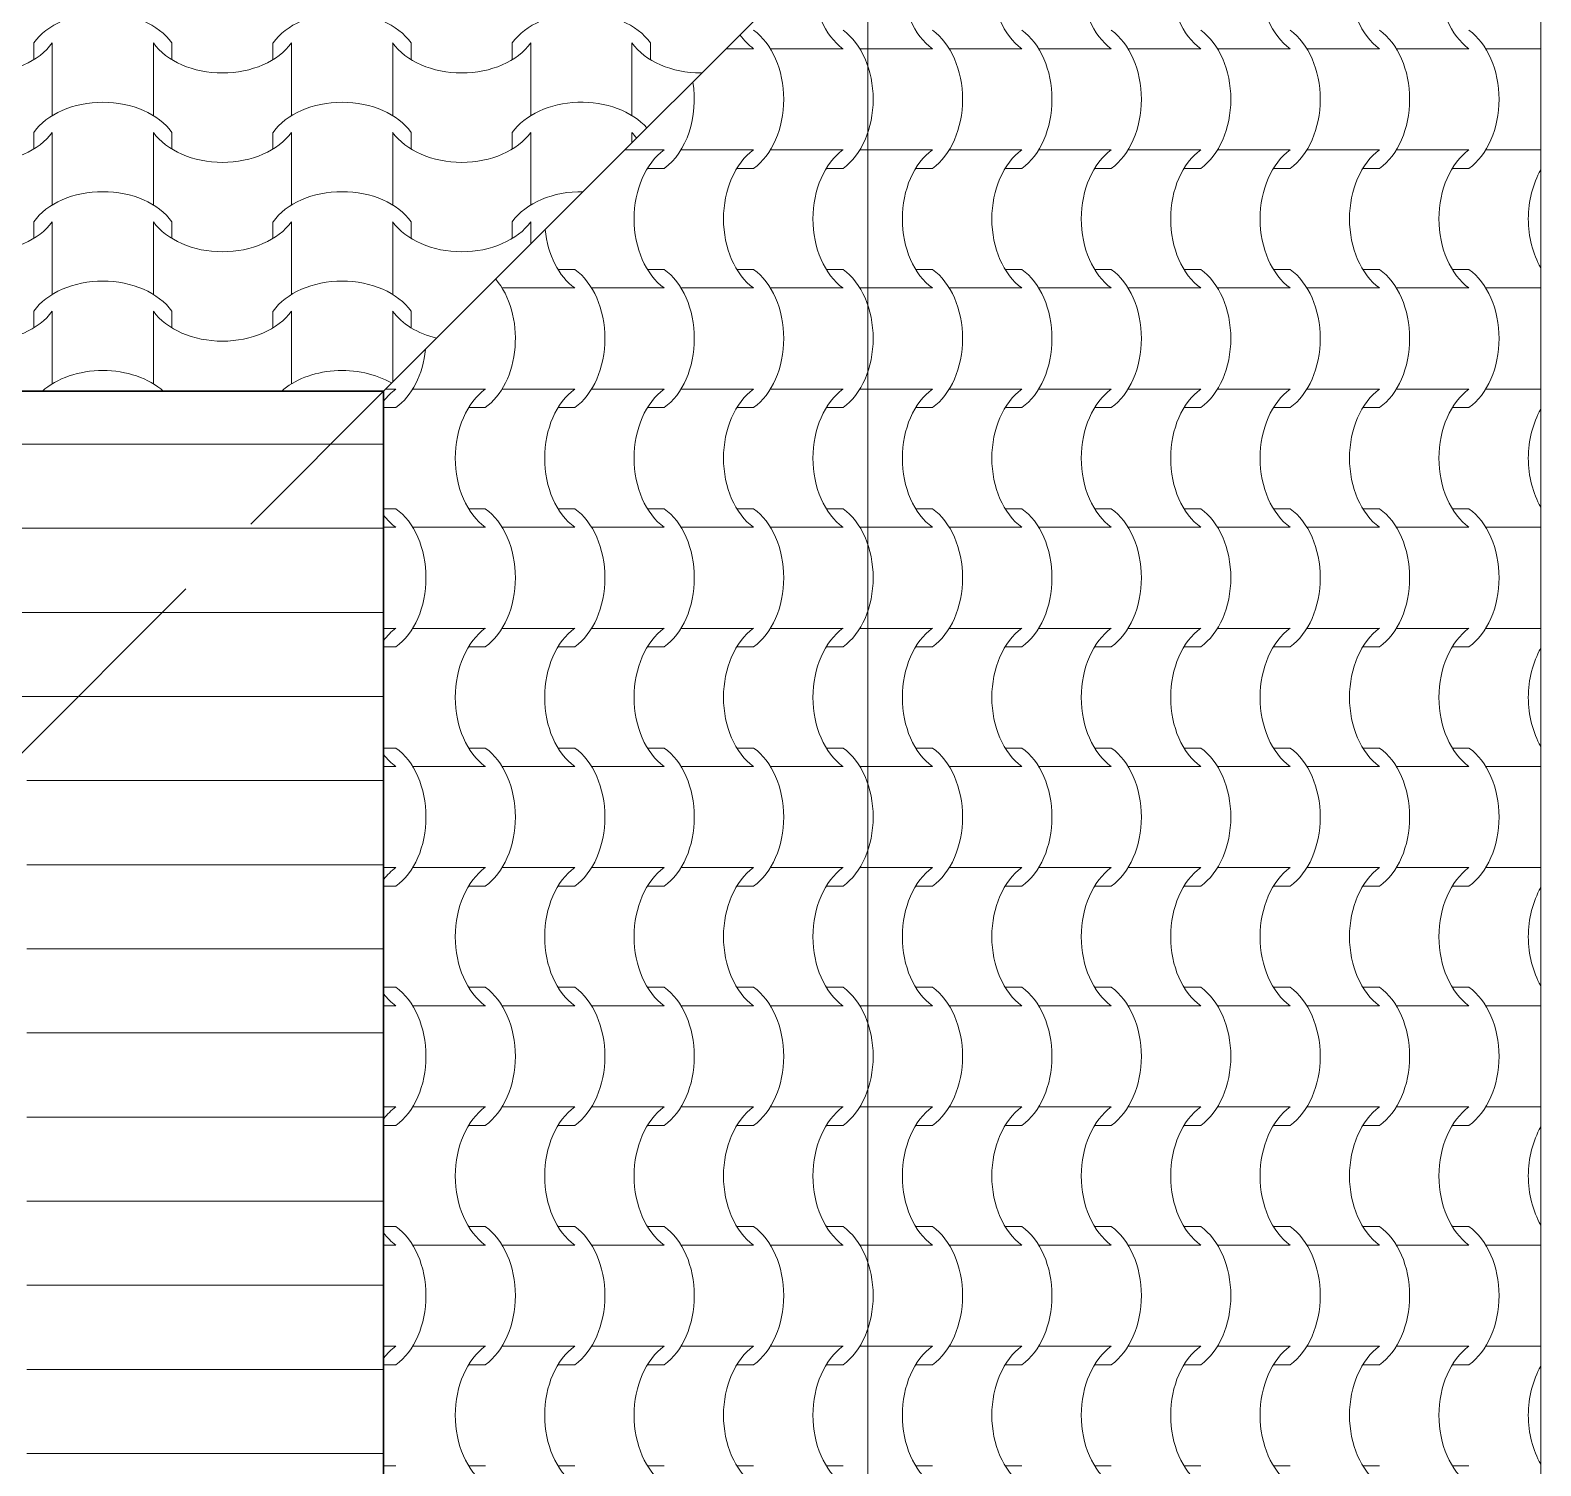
# Model space of a CAD drawing. Header units: millimetres. Extents: x -6000 to 12300, y -11438 to 14364.
# Drawn here: x 10504 to 12300, y 1385 to 3092 of the extents above; entities that cross this region are included whole.
import ezdxf

# ---------------------------------------------------------------- set-up
doc = ezdxf.new("R2010")
doc.units = ezdxf.units.MM
doc.header["$MEASUREMENT"] = 0
doc.linetypes.add('Hidden Line', pattern=[391.222223, 282.222223, -109])
doc.layers.add('Shell - Roof', color=7, linetype='Continuous')
doc.layers.add('Structural - Bearing', color=7, linetype='Continuous')
for name, color, linetype, lineweight, true_color in [('Shell - Roof_Pen_No__172', 7, 'Continuous', 13, 0xbf8080), ('Shell - Roof_Pen_No__92', 7, 'Continuous', 13, 0xbf8080), ('Structural - Bearing_Pen_No__89', 7, 'Continuous', 20, 0x71cebe)]:
    doc.layers.add(name, color=color, linetype=linetype, lineweight=lineweight, true_color=true_color)
doc.layers.add('Shell - Roof_Pen_No__32', color=15, linetype='Continuous', lineweight=35)

# ---------------------------------------------------------------- blocks, each defined once
blk = doc.blocks.new('Slab_1_5', base_point=(5100, -111.4))
at = {"layer": 'Structural - Bearing_Pen_No__89', "linetype": 'Continuous', "flags": 128}
blk.add_lwpolyline([(5100, -111.4), (5100, 3238.6), (11500, 3238.6), (11500, -3761.4), (2000, -3761.4), (2000, -111.4)], close=True, dxfattribs=at)
blk = doc.blocks.new('*X5')
at = {"layer": 'Shell - Roof_Pen_No__92', "linetype": 'Continuous'}
for p, q in [((11331.6, 3070.3), (11364.2, 3070.3)), ((11384.2, 3070.3), (11427.4, 3070.3)), ((11427.4, 3070.3), (11470.5, 3070.3)), ((11490.6, 3070.3), (11533.7, 3070.3)), ((11533.7, 3070.3), (11576.8, 3070.3)), ((11596.9, 3070.3), (11640, 3070.3)), ((11640, 3070.3), (11683.1, 3070.3)), ((11703.2, 3070.3), (11746.3, 3070.3)), ((11746.3, 3070.3), (11789.4, 3070.3)), ((11809.5, 3070.3), (11852.6, 3070.3)), ((11852.6, 3070.3), (11895.7, 3070.3)), ((11915.8, 3070.3), (11958.9, 3070.3)), ((11958.9, 3070.3), (12002, 3070.3)), ((12022.1, 3070.3), (12065.2, 3070.3)), ((12065.2, 3070.3), (12108.3, 3070.3)), ((12128.4, 3070.3), (12171.5, 3070.3)), ((12171.5, 3070.3), (12214.6, 3070.3)), ((12234.7, 3070.3), (12277.8, 3070.3)), ((12277.8, 3070.3), (12300, 3070.3)), ((11211.4, 2950), (11214.8, 2950)), ((11214.8, 2950), (11257.9, 2950)), ((11277.9, 2950), (11321.1, 2950)), ((11321.1, 2950), (11364.2, 2950)), ((11384.2, 2950), (11427.4, 2950)), ((11427.4, 2950), (11470.5, 2950)), ((11490.6, 2950), (11533.7, 2950)), ((11533.7, 2950), (11576.8, 2950)), ((11596.9, 2950), (11640, 2950)), ((11640, 2950), (11683.1, 2950)), ((11703.2, 2950), (11746.3, 2950)), ((11746.3, 2950), (11789.4, 2950)), ((11809.5, 2950), (11852.6, 2950)), ((11852.6, 2950), (11895.7, 2950)), ((11915.8, 2950), (11958.9, 2950)), ((11958.9, 2950), (12002, 2950)), ((12022.1, 2950), (12065.2, 2950)), ((12065.2, 2950), (12108.3, 2950)), ((12128.4, 2950), (12171.5, 2950)), ((12171.5, 2950), (12214.6, 2950)), ((12234.7, 2950), (12277.8, 2950)), ((12277.8, 2950), (12300, 2950)), ((11238, 2928), (11257.9, 2928)), ((11344.3, 2928), (11364.2, 2928)), ((11450.7, 2928), (11470.5, 2928)), ((11557, 2928), (11576.8, 2928)), ((11663.3, 2928), (11683.1, 2928)), ((11769.6, 2928), (11789.4, 2928)), ((11875.9, 2928), (11895.7, 2928)), ((11982.2, 2928), (12002, 2928)), ((12088.5, 2928), (12108.3, 2928)), ((12194.8, 2928), (12214.6, 2928)), ((11131.7, 2807.8), (11151.6, 2807.8)), ((11238, 2807.8), (11257.9, 2807.8)), ((11344.3, 2807.8), (11364.2, 2807.8)), ((11450.7, 2807.8), (11470.5, 2807.8)), ((11557, 2807.8), (11576.8, 2807.8)), ((11663.3, 2807.8), (11683.1, 2807.8)), ((11769.6, 2807.8), (11789.4, 2807.8)), ((11875.9, 2807.8), (11895.7, 2807.8)), ((11982.2, 2807.8), (12002, 2807.8)), ((12088.5, 2807.8), (12108.3, 2807.8)), ((12194.8, 2807.8), (12214.6, 2807.8)), ((11065.3, 2785.8), (11108.5, 2785.8)), ((11108.5, 2785.8), (11151.6, 2785.8)), ((11171.6, 2785.8), (11214.8, 2785.8)), ((11214.8, 2785.8), (11257.9, 2785.8)), ((11277.9, 2785.8), (11321.1, 2785.8)), ((11321.1, 2785.8), (11364.2, 2785.8)), ((11384.2, 2785.8), (11427.4, 2785.8)), ((11427.4, 2785.8), (11470.5, 2785.8)), ((11490.6, 2785.8), (11533.7, 2785.8)), ((11533.7, 2785.8), (11576.8, 2785.8)), ((11596.9, 2785.8), (11640, 2785.8)), ((11640, 2785.8), (11683.1, 2785.8)), ((11703.2, 2785.8), (11746.3, 2785.8)), ((11746.3, 2785.8), (11789.4, 2785.8)), ((11809.5, 2785.8), (11852.6, 2785.8)), ((11852.6, 2785.8), (11895.7, 2785.8)), ((11915.8, 2785.8), (11958.9, 2785.8)), ((11958.9, 2785.8), (12002, 2785.8)), ((12022.1, 2785.8), (12065.2, 2785.8)), ((12065.2, 2785.8), (12108.3, 2785.8)), ((12128.4, 2785.8), (12171.5, 2785.8)), ((12171.5, 2785.8), (12214.6, 2785.8)), ((12234.7, 2785.8), (12277.8, 2785.8)), ((12277.8, 2785.8), (12300, 2785.8)), ((10926.9, 2665.5), (10939, 2665.5)), ((10959, 2665.5), (11002.1, 2665.5)), ((11002.1, 2665.5), (11045.3, 2665.5)), ((11065.3, 2665.5), (11108.5, 2665.5)), ((11108.5, 2665.5), (11151.6, 2665.5)), ((11171.6, 2665.5), (11214.8, 2665.5)), ((11214.8, 2665.5), (11257.9, 2665.5)), ((11277.9, 2665.5), (11321.1, 2665.5)), ((11321.1, 2665.5), (11364.2, 2665.5)), ((11384.2, 2665.5), (11427.4, 2665.5)), ((11427.4, 2665.5), (11470.5, 2665.5)), ((11490.6, 2665.5), (11533.7, 2665.5)), ((11533.7, 2665.5), (11576.8, 2665.5)), ((11596.9, 2665.5), (11640, 2665.5)), ((11640, 2665.5), (11683.1, 2665.5)), ((11703.2, 2665.5), (11746.3, 2665.5)), ((11746.3, 2665.5), (11789.4, 2665.5)), ((11809.5, 2665.5), (11852.6, 2665.5)), ((11852.6, 2665.5), (11895.7, 2665.5)), ((11915.8, 2665.5), (11958.9, 2665.5)), ((11958.9, 2665.5), (12002, 2665.5)), ((12022.1, 2665.5), (12065.2, 2665.5)), ((12065.2, 2665.5), (12108.3, 2665.5)), ((12128.4, 2665.5), (12171.5, 2665.5)), ((12171.5, 2665.5), (12214.6, 2665.5)), ((12234.7, 2665.5), (12277.8, 2665.5)), ((12277.8, 2665.5), (12300, 2665.5)), ((10924.3, 2643.5), (10939, 2643.5)), ((11025.4, 2643.5), (11045.3, 2643.5)), ((11131.7, 2643.5), (11151.6, 2643.5)), ((11238, 2643.5), (11257.9, 2643.5)), ((11344.3, 2643.5), (11364.2, 2643.5)), ((11450.7, 2643.5), (11470.5, 2643.5)), ((11557, 2643.5), (11576.8, 2643.5)), ((11663.3, 2643.5), (11683.1, 2643.5)), ((11769.6, 2643.5), (11789.4, 2643.5)), ((11875.9, 2643.5), (11895.7, 2643.5)), ((11982.2, 2643.5), (12002, 2643.5)), ((12088.5, 2643.5), (12108.3, 2643.5)), ((12194.8, 2643.5), (12214.6, 2643.5)), ((10924.3, 2523.3), (10939, 2523.3)), ((11025.4, 2523.3), (11045.3, 2523.3)), ((11131.7, 2523.3), (11151.6, 2523.3)), ((11238, 2523.3), (11257.9, 2523.3)), ((11344.3, 2523.3), (11364.2, 2523.3)), ((11450.7, 2523.3), (11470.5, 2523.3)), ((11557, 2523.3), (11576.8, 2523.3)), ((11663.3, 2523.3), (11683.1, 2523.3)), ((11769.6, 2523.3), (11789.4, 2523.3)), ((11875.9, 2523.3), (11895.7, 2523.3)), ((11982.2, 2523.3), (12002, 2523.3)), ((12088.5, 2523.3), (12108.3, 2523.3)), ((12194.8, 2523.3), (12214.6, 2523.3)), ((10924.3, 2501.3), (10939, 2501.3)), ((10959, 2501.3), (11002.1, 2501.3)), ((11002.1, 2501.3), (11045.3, 2501.3)), ((11065.3, 2501.3), (11108.5, 2501.3)), ((11108.5, 2501.3), (11151.6, 2501.3)), ((11171.6, 2501.3), (11214.8, 2501.3)), ((11214.8, 2501.3), (11257.9, 2501.3)), ((11277.9, 2501.3), (11321.1, 2501.3)), ((11321.1, 2501.3), (11364.2, 2501.3)), ((11384.2, 2501.3), (11427.4, 2501.3)), ((11427.4, 2501.3), (11470.5, 2501.3)), ((11490.6, 2501.3), (11533.7, 2501.3)), ((11533.7, 2501.3), (11576.8, 2501.3)), ((11596.9, 2501.3), (11640, 2501.3)), ((11640, 2501.3), (11683.1, 2501.3)), ((11703.2, 2501.3), (11746.3, 2501.3)), ((11746.3, 2501.3), (11789.4, 2501.3)), ((11809.5, 2501.3), (11852.6, 2501.3)), ((11852.6, 2501.3), (11895.7, 2501.3)), ((11915.8, 2501.3), (11958.9, 2501.3)), ((11958.9, 2501.3), (12002, 2501.3)), ((12022.1, 2501.3), (12065.2, 2501.3)), ((12065.2, 2501.3), (12108.3, 2501.3)), ((12128.4, 2501.3), (12171.5, 2501.3)), ((12171.5, 2501.3), (12214.6, 2501.3)), ((12234.7, 2501.3), (12277.8, 2501.3)), ((12277.8, 2501.3), (12300, 2501.3)), ((10924.3, 2381.1), (10939, 2381.1)), ((10959, 2381.1), (11002.1, 2381.1)), ((11002.1, 2381.1), (11045.3, 2381.1)), ((11065.3, 2381.1), (11108.5, 2381.1)), ((11108.5, 2381.1), (11151.6, 2381.1)), ((11171.6, 2381.1), (11214.8, 2381.1)), ((11214.8, 2381.1), (11257.9, 2381.1)), ((11277.9, 2381.1), (11321.1, 2381.1)), ((11321.1, 2381.1), (11364.2, 2381.1)), ((11384.2, 2381.1), (11427.4, 2381.1)), ((11427.4, 2381.1), (11470.5, 2381.1)), ((11490.6, 2381.1), (11533.7, 2381.1)), ((11533.7, 2381.1), (11576.8, 2381.1)), ((11596.9, 2381.1), (11640, 2381.1)), ((11640, 2381.1), (11683.1, 2381.1)), ((11703.2, 2381.1), (11746.3, 2381.1)), ((11746.3, 2381.1), (11789.4, 2381.1)), ((11809.5, 2381.1), (11852.6, 2381.1)), ((11852.6, 2381.1), (11895.7, 2381.1)), ((11915.8, 2381.1), (11958.9, 2381.1)), ((11958.9, 2381.1), (12002, 2381.1)), ((12022.1, 2381.1), (12065.2, 2381.1)), ((12065.2, 2381.1), (12108.3, 2381.1)), ((12128.4, 2381.1), (12171.5, 2381.1)), ((12171.5, 2381.1), (12214.6, 2381.1)), ((12234.7, 2381.1), (12277.8, 2381.1)), ((12277.8, 2381.1), (12300, 2381.1)), ((10924.3, 2359.1), (10939, 2359.1)), ((11025.4, 2359.1), (11045.3, 2359.1)), ((11131.7, 2359.1), (11151.6, 2359.1)), ((11238, 2359.1), (11257.9, 2359.1)), ((11344.3, 2359.1), (11364.2, 2359.1)), ((11450.7, 2359.1), (11470.5, 2359.1)), ((11557, 2359.1), (11576.8, 2359.1)), ((11663.3, 2359.1), (11683.1, 2359.1)), ((11769.6, 2359.1), (11789.4, 2359.1)), ((11875.9, 2359.1), (11895.7, 2359.1)), ((11982.2, 2359.1), (12002, 2359.1)), ((12088.5, 2359.1), (12108.3, 2359.1)), ((12194.8, 2359.1), (12214.6, 2359.1)), ((10924.3, 2238.8), (10939, 2238.8)), ((11025.4, 2238.8), (11045.3, 2238.8)), ((11131.7, 2238.8), (11151.6, 2238.8)), ((11238, 2238.8), (11257.9, 2238.8)), ((11344.3, 2238.8), (11364.2, 2238.8)), ((11450.7, 2238.8), (11470.5, 2238.8)), ((11557, 2238.8), (11576.8, 2238.8)), ((11663.3, 2238.8), (11683.1, 2238.8)), ((11769.6, 2238.8), (11789.4, 2238.8)), ((11875.9, 2238.8), (11895.7, 2238.8)), ((11982.2, 2238.8), (12002, 2238.8)), ((12088.5, 2238.8), (12108.3, 2238.8)), ((12194.8, 2238.8), (12214.6, 2238.8)), ((10924.3, 2216.8), (10939, 2216.8)), ((10959, 2216.8), (11002.1, 2216.8)), ((11002.1, 2216.8), (11045.3, 2216.8)), ((11065.3, 2216.8), (11108.5, 2216.8)), ((11108.5, 2216.8), (11151.6, 2216.8)), ((11171.6, 2216.8), (11214.8, 2216.8)), ((11214.8, 2216.8), (11257.9, 2216.8)), ((11277.9, 2216.8), (11321.1, 2216.8)), ((11321.1, 2216.8), (11364.2, 2216.8)), ((11384.2, 2216.8), (11427.4, 2216.8)), ((11427.4, 2216.8), (11470.5, 2216.8)), ((11490.6, 2216.8), (11533.7, 2216.8)), ((11533.7, 2216.8), (11576.8, 2216.8)), ((11596.9, 2216.8), (11640, 2216.8)), ((11640, 2216.8), (11683.1, 2216.8)), ((11703.2, 2216.8), (11746.3, 2216.8)), ((11746.3, 2216.8), (11789.4, 2216.8)), ((11809.5, 2216.8), (11852.6, 2216.8)), ((11852.6, 2216.8), (11895.7, 2216.8)), ((11915.8, 2216.8), (11958.9, 2216.8)), ((11958.9, 2216.8), (12002, 2216.8)), ((12022.1, 2216.8), (12065.2, 2216.8)), ((12065.2, 2216.8), (12108.3, 2216.8)), ((12128.4, 2216.8), (12171.5, 2216.8)), ((12171.5, 2216.8), (12214.6, 2216.8)), ((12234.7, 2216.8), (12277.8, 2216.8)), ((12277.8, 2216.8), (12300, 2216.8)), ((10924.3, 2096.6), (10939, 2096.6)), ((10959, 2096.6), (11002.1, 2096.6)), ((11002.1, 2096.6), (11045.3, 2096.6)), ((11065.3, 2096.6), (11108.5, 2096.6)), ((11108.5, 2096.6), (11151.6, 2096.6)), ((11171.6, 2096.6), (11214.8, 2096.6)), ((11214.8, 2096.6), (11257.9, 2096.6)), ((11277.9, 2096.6), (11321.1, 2096.6)), ((11321.1, 2096.6), (11364.2, 2096.6)), ((11384.2, 2096.6), (11427.4, 2096.6)), ((11427.4, 2096.6), (11470.5, 2096.6)), ((11490.6, 2096.6), (11533.7, 2096.6)), ((11533.7, 2096.6), (11576.8, 2096.6)), ((11596.9, 2096.6), (11640, 2096.6)), ((11640, 2096.6), (11683.1, 2096.6)), ((11703.2, 2096.6), (11746.3, 2096.6)), ((11746.3, 2096.6), (11789.4, 2096.6)), ((11809.5, 2096.6), (11852.6, 2096.6)), ((11852.6, 2096.6), (11895.7, 2096.6)), ((11915.8, 2096.6), (11958.9, 2096.6)), ((11958.9, 2096.6), (12002, 2096.6)), ((12022.1, 2096.6), (12065.2, 2096.6)), ((12065.2, 2096.6), (12108.3, 2096.6)), ((12128.4, 2096.6), (12171.5, 2096.6)), ((12171.5, 2096.6), (12214.6, 2096.6)), ((12234.7, 2096.6), (12277.8, 2096.6)), ((12277.8, 2096.6), (12300, 2096.6)), ((10924.3, 2074.6), (10939, 2074.6)), ((11025.4, 2074.6), (11045.3, 2074.6)), ((11131.7, 2074.6), (11151.6, 2074.6)), ((11238, 2074.6), (11257.9, 2074.6)), ((11344.3, 2074.6), (11364.2, 2074.6)), ((11450.7, 2074.6), (11470.5, 2074.6)), ((11557, 2074.6), (11576.8, 2074.6)), ((11663.3, 2074.6), (11683.1, 2074.6)), ((11769.6, 2074.6), (11789.4, 2074.6)), ((11875.9, 2074.6), (11895.7, 2074.6)), ((11982.2, 2074.6), (12002, 2074.6)), ((12088.5, 2074.6), (12108.3, 2074.6)), ((12194.8, 2074.6), (12214.6, 2074.6)), ((10924.3, 1954.3), (10939, 1954.3)), ((11025.4, 1954.3), (11045.3, 1954.3)), ((11131.7, 1954.3), (11151.6, 1954.3)), ((11238, 1954.3), (11257.9, 1954.3)), ((11344.3, 1954.3), (11364.2, 1954.3)), ((11450.7, 1954.3), (11470.5, 1954.3)), ((11557, 1954.3), (11576.8, 1954.3)), ((11663.3, 1954.3), (11683.1, 1954.3)), ((11769.6, 1954.3), (11789.4, 1954.3)), ((11875.9, 1954.3), (11895.7, 1954.3)), ((11982.2, 1954.3), (12002, 1954.3)), ((12088.5, 1954.3), (12108.3, 1954.3)), ((12194.8, 1954.3), (12214.6, 1954.3)), ((10924.3, 1932.3), (10939, 1932.3)), ((10959, 1932.3), (11002.1, 1932.3)), ((11002.1, 1932.3), (11045.3, 1932.3)), ((11065.3, 1932.3), (11108.5, 1932.3)), ((11108.5, 1932.3), (11151.6, 1932.3)), ((11171.6, 1932.3), (11214.8, 1932.3)), ((11214.8, 1932.3), (11257.9, 1932.3)), ((11277.9, 1932.3), (11321.1, 1932.3)), ((11321.1, 1932.3), (11364.2, 1932.3)), ((11384.2, 1932.3), (11427.4, 1932.3)), ((11427.4, 1932.3), (11470.5, 1932.3)), ((11490.6, 1932.3), (11533.7, 1932.3)), ((11533.7, 1932.3), (11576.8, 1932.3)), ((11596.9, 1932.3), (11640, 1932.3)), ((11640, 1932.3), (11683.1, 1932.3)), ((11703.2, 1932.3), (11746.3, 1932.3)), ((11746.3, 1932.3), (11789.4, 1932.3)), ((11809.5, 1932.3), (11852.6, 1932.3)), ((11852.6, 1932.3), (11895.7, 1932.3)), ((11915.8, 1932.3), (11958.9, 1932.3)), ((11958.9, 1932.3), (12002, 1932.3)), ((12022.1, 1932.3), (12065.2, 1932.3)), ((12065.2, 1932.3), (12108.3, 1932.3)), ((12128.4, 1932.3), (12171.5, 1932.3)), ((12171.5, 1932.3), (12214.6, 1932.3)), ((12234.7, 1932.3), (12277.8, 1932.3)), ((12277.8, 1932.3), (12300, 1932.3)), ((10924.3, 1812.1), (10939, 1812.1)), ((10959, 1812.1), (11002.1, 1812.1)), ((11002.1, 1812.1), (11045.3, 1812.1)), ((11065.3, 1812.1), (11108.5, 1812.1)), ((11108.5, 1812.1), (11151.6, 1812.1)), ((11171.6, 1812.1), (11214.8, 1812.1)), ((11214.8, 1812.1), (11257.9, 1812.1)), ((11277.9, 1812.1), (11321.1, 1812.1)), ((11321.1, 1812.1), (11364.2, 1812.1)), ((11384.2, 1812.1), (11427.4, 1812.1)), ((11427.4, 1812.1), (11470.5, 1812.1)), ((11490.6, 1812.1), (11533.7, 1812.1)), ((11533.7, 1812.1), (11576.8, 1812.1)), ((11596.9, 1812.1), (11640, 1812.1)), ((11640, 1812.1), (11683.1, 1812.1)), ((11703.2, 1812.1), (11746.3, 1812.1)), ((11746.3, 1812.1), (11789.4, 1812.1)), ((11809.5, 1812.1), (11852.6, 1812.1)), ((11852.6, 1812.1), (11895.7, 1812.1)), ((11915.8, 1812.1), (11958.9, 1812.1)), ((11958.9, 1812.1), (12002, 1812.1)), ((12022.1, 1812.1), (12065.2, 1812.1)), ((12065.2, 1812.1), (12108.3, 1812.1)), ((12128.4, 1812.1), (12171.5, 1812.1)), ((12171.5, 1812.1), (12214.6, 1812.1)), ((12234.7, 1812.1), (12277.8, 1812.1)), ((12277.8, 1812.1), (12300, 1812.1)), ((10924.3, 1790.1), (10939, 1790.1)), ((11025.4, 1790.1), (11045.3, 1790.1)), ((11131.7, 1790.1), (11151.6, 1790.1)), ((11238, 1790.1), (11257.9, 1790.1)), ((11344.3, 1790.1), (11364.2, 1790.1)), ((11450.7, 1790.1), (11470.5, 1790.1)), ((11557, 1790.1), (11576.8, 1790.1)), ((11663.3, 1790.1), (11683.1, 1790.1)), ((11769.6, 1790.1), (11789.4, 1790.1)), ((11875.9, 1790.1), (11895.7, 1790.1)), ((11982.2, 1790.1), (12002, 1790.1)), ((12088.5, 1790.1), (12108.3, 1790.1)), ((12194.8, 1790.1), (12214.6, 1790.1)), ((10924.3, 1669.9), (10939, 1669.9)), ((11025.4, 1669.9), (11045.3, 1669.9)), ((11131.7, 1669.9), (11151.6, 1669.9)), ((11238, 1669.9), (11257.9, 1669.9)), ((11344.3, 1669.9), (11364.2, 1669.9)), ((11450.7, 1669.9), (11470.5, 1669.9)), ((11557, 1669.9), (11576.8, 1669.9)), ((11663.3, 1669.9), (11683.1, 1669.9)), ((11769.6, 1669.9), (11789.4, 1669.9)), ((11875.9, 1669.9), (11895.7, 1669.9)), ((11982.2, 1669.9), (12002, 1669.9)), ((12088.5, 1669.9), (12108.3, 1669.9)), ((12194.8, 1669.9), (12214.6, 1669.9)), ((10924.3, 1647.9), (10939, 1647.9)), ((10959, 1647.9), (11002.1, 1647.9)), ((11002.1, 1647.9), (11045.3, 1647.9)), ((11065.3, 1647.9), (11108.5, 1647.9)), ((11108.5, 1647.9), (11151.6, 1647.9)), ((11171.6, 1647.9), (11214.8, 1647.9)), ((11214.8, 1647.9), (11257.9, 1647.9)), ((11277.9, 1647.9), (11321.1, 1647.9)), ((11321.1, 1647.9), (11364.2, 1647.9)), ((11384.2, 1647.9), (11427.4, 1647.9)), ((11427.4, 1647.9), (11470.5, 1647.9)), ((11490.6, 1647.9), (11533.7, 1647.9)), ((11533.7, 1647.9), (11576.8, 1647.9)), ((11596.9, 1647.9), (11640, 1647.9)), ((11640, 1647.9), (11683.1, 1647.9)), ((11703.2, 1647.9), (11746.3, 1647.9)), ((11746.3, 1647.9), (11789.4, 1647.9)), ((11809.5, 1647.9), (11852.6, 1647.9)), ((11852.6, 1647.9), (11895.7, 1647.9)), ((11915.8, 1647.9), (11958.9, 1647.9)), ((11958.9, 1647.9), (12002, 1647.9)), ((12022.1, 1647.9), (12065.2, 1647.9)), ((12065.2, 1647.9), (12108.3, 1647.9)), ((12128.4, 1647.9), (12171.5, 1647.9)), ((12171.5, 1647.9), (12214.6, 1647.9)), ((12234.7, 1647.9), (12277.8, 1647.9)), ((12277.8, 1647.9), (12300, 1647.9)), ((10924.3, 1527.6), (10939, 1527.6)), ((10959, 1527.6), (11002.1, 1527.6)), ((11002.1, 1527.6), (11045.3, 1527.6)), ((11065.3, 1527.6), (11108.5, 1527.6)), ((11108.5, 1527.6), (11151.6, 1527.6)), ((11171.6, 1527.6), (11214.8, 1527.6)), ((11214.8, 1527.6), (11257.9, 1527.6)), ((11277.9, 1527.6), (11321.1, 1527.6)), ((11321.1, 1527.6), (11364.2, 1527.6)), ((11384.2, 1527.6), (11427.4, 1527.6)), ((11427.4, 1527.6), (11470.5, 1527.6)), ((11490.6, 1527.6), (11533.7, 1527.6)), ((11533.7, 1527.6), (11576.8, 1527.6)), ((11596.9, 1527.6), (11640, 1527.6)), ((11640, 1527.6), (11683.1, 1527.6)), ((11703.2, 1527.6), (11746.3, 1527.6)), ((11746.3, 1527.6), (11789.4, 1527.6)), ((11809.5, 1527.6), (11852.6, 1527.6)), ((11852.6, 1527.6), (11895.7, 1527.6)), ((11915.8, 1527.6), (11958.9, 1527.6)), ((11958.9, 1527.6), (12002, 1527.6)), ((12022.1, 1527.6), (12065.2, 1527.6)), ((12065.2, 1527.6), (12108.3, 1527.6)), ((12128.4, 1527.6), (12171.5, 1527.6)), ((12171.5, 1527.6), (12214.6, 1527.6)), ((12234.7, 1527.6), (12277.8, 1527.6)), ((12277.8, 1527.6), (12300, 1527.6)), ((10924.3, 1505.6), (10939, 1505.6)), ((11025.4, 1505.6), (11045.3, 1505.6)), ((11131.7, 1505.6), (11151.6, 1505.6)), ((11238, 1505.6), (11257.9, 1505.6)), ((11344.3, 1505.6), (11364.2, 1505.6)), ((11450.7, 1505.6), (11470.5, 1505.6)), ((11557, 1505.6), (11576.8, 1505.6)), ((11663.3, 1505.6), (11683.1, 1505.6)), ((11769.6, 1505.6), (11789.4, 1505.6)), ((11875.9, 1505.6), (11895.7, 1505.6)), ((11982.2, 1505.6), (12002, 1505.6)), ((12088.5, 1505.6), (12108.3, 1505.6)), ((12194.8, 1505.6), (12214.6, 1505.6)), ((10924.3, 1385.4), (10939, 1385.4)), ((11025.4, 1385.4), (11045.3, 1385.4)), ((11131.7, 1385.4), (11151.6, 1385.4)), ((11238, 1385.4), (11257.9, 1385.4)), ((11344.3, 1385.4), (11364.2, 1385.4)), ((11450.7, 1385.4), (11470.5, 1385.4)), ((11557, 1385.4), (11576.8, 1385.4)), ((11663.3, 1385.4), (11683.1, 1385.4)), ((11769.6, 1385.4), (11789.4, 1385.4)), ((11875.9, 1385.4), (11895.7, 1385.4)), ((11982.2, 1385.4), (12002, 1385.4)), ((12088.5, 1385.4), (12108.3, 1385.4)), ((12194.8, 1385.4), (12214.6, 1385.4))]:
    blk.add_line(p, q, dxfattribs=at)
for centre, major_axis, start_param, end_param in [((11500.1, 3152.7), (0, 92.5), 1.573772, 2.670554), ((11606.4, 3152.7), (0, 92.5), 1.573772, 2.670554), ((11712.8, 3152.7), (0, 92.5), 1.573772, 2.670554), ((11819.1, 3152.7), (0, 92.5), 1.573772, 2.670554), ((11925.4, 3152.7), (0, 92.5), 1.573772, 2.670554), ((12031.7, 3152.7), (0, 92.5), 1.573772, 2.670554), ((12138, 3152.7), (0, 92.5), 1.573772, 2.670554), ((12244.3, 3152.7), (0, 92.5), 1.573772, 2.670554), ((11335, 3010.1), (0, 91.9), 3.607672, 5.817106), ((11441.3, 3010.1), (0, 91.9), 3.607672, 5.817106), ((11547.6, 3010.1), (0, 91.9), 3.607672, 5.817106), ((11653.9, 3010.1), (0, 91.9), 3.607672, 5.817106), ((11760.2, 3010.1), (0, 91.9), 3.607672, 5.817106), ((11866.5, 3010.1), (0, 91.9), 3.607672, 5.817106), ((11972.8, 3010.1), (0, 91.9), 3.607672, 5.817106), ((12079.1, 3010.1), (0, 91.9), 3.607672, 5.817106), ((12185.4, 3010.1), (0, 91.9), 3.607672, 5.817106), ((11393.8, 3152.7), (0, 92.5), 2.365544, 2.670554), ((11228.7, 3010.1), (0, 91.9), 3.607672, 4.937285), ((11287.5, 2867.6), (0, 92.5), 0.471039, 1.56782), ((11393.8, 2867.6), (0, 92.5), 0.471039, 1.56782), ((11500.1, 2867.6), (0, 92.5), 0.471039, 1.56782), ((11606.4, 2867.6), (0, 92.5), 0.471039, 1.56782), ((11712.8, 2867.6), (0, 92.5), 0.471039, 1.56782), ((11819.1, 2867.6), (0, 92.5), 0.471039, 1.56782), ((11925.4, 2867.6), (0, 92.5), 0.471039, 1.56782), ((12031.7, 2867.6), (0, 92.5), 0.471039, 1.56782), ((12138, 2867.6), (0, 92.5), 0.471039, 1.56782), ((12244.3, 2867.6), (0, 92.5), 0.471039, 1.56782), ((12350.6, 2867.6), (0, 92.5), 0.884348, 1.56782), ((11287.5, 2868.2), (0, 92.5), 1.573772, 2.670554), ((11393.8, 2868.2), (0, 92.5), 1.573772, 2.670554), ((11500.1, 2868.2), (0, 92.5), 1.573772, 2.670554), ((11606.4, 2868.2), (0, 92.5), 1.573772, 2.670554), ((11712.8, 2868.2), (0, 92.5), 1.573772, 2.670554), ((11819.1, 2868.2), (0, 92.5), 1.573772, 2.670554), ((11925.4, 2868.2), (0, 92.5), 1.573772, 2.670554), ((12031.7, 2868.2), (0, 92.5), 1.573772, 2.670554), ((12138, 2868.2), (0, 92.5), 1.573772, 2.670554), ((12244.3, 2868.2), (0, 92.5), 1.573772, 2.670554), ((12350.6, 2868.2), (0, 92.5), 1.573772, 2.257245), ((11181.2, 2868.2), (0, 92.5), 1.712406, 2.670554), ((11122.4, 2725.7), (0, 91.9), 3.607672, 5.817106), ((11228.7, 2725.7), (0, 91.9), 3.607672, 5.817106), ((11335, 2725.7), (0, 91.9), 3.607672, 5.817106), ((11441.3, 2725.7), (0, 91.9), 3.607672, 5.817106), ((11547.6, 2725.7), (0, 91.9), 3.607672, 5.817106), ((11653.9, 2725.7), (0, 91.9), 3.607672, 5.817106), ((11760.2, 2725.7), (0, 91.9), 3.607672, 5.817106), ((11866.5, 2725.7), (0, 91.9), 3.607672, 5.817106), ((11972.8, 2725.7), (0, 91.9), 3.607672, 5.817106), ((12079.1, 2725.7), (0, 91.9), 3.607672, 5.817106), ((12185.4, 2725.7), (0, 91.9), 3.607672, 5.817106), ((11016, 2725.7), (0, 91.9), 3.607672, 5.588449), ((10909.7, 2725.7), (0, 91.9), 3.607672, 4.571145), ((10968.6, 2583.1), (0, 92.5), 0.471039, 0.745716), ((11074.9, 2583.1), (0, 92.5), 0.471039, 1.56782), ((11181.2, 2583.1), (0, 92.5), 0.471039, 1.56782), ((11287.5, 2583.1), (0, 92.5), 0.471039, 1.56782), ((11393.8, 2583.1), (0, 92.5), 0.471039, 1.56782), ((11500.1, 2583.1), (0, 92.5), 0.471039, 1.56782), ((11606.4, 2583.1), (0, 92.5), 0.471039, 1.56782), ((11712.8, 2583.1), (0, 92.5), 0.471039, 1.56782), ((11819.1, 2583.1), (0, 92.5), 0.471039, 1.56782), ((11925.4, 2583.1), (0, 92.5), 0.471039, 1.56782), ((12031.7, 2583.1), (0, 92.5), 0.471039, 1.56782), ((12138, 2583.1), (0, 92.5), 0.471039, 1.56782), ((12244.3, 2583.1), (0, 92.5), 0.471039, 1.56782), ((12350.6, 2583.1), (0, 92.5), 0.884348, 1.56782), ((11074.9, 2583.7), (0, 92.5), 1.573772, 2.670554), ((11181.2, 2583.7), (0, 92.5), 1.573772, 2.670554), ((11287.5, 2583.7), (0, 92.5), 1.573772, 2.670554), ((11393.8, 2583.7), (0, 92.5), 1.573772, 2.670554), ((11500.1, 2583.7), (0, 92.5), 1.573772, 2.670554), ((11606.4, 2583.7), (0, 92.5), 1.573772, 2.670554), ((11712.8, 2583.7), (0, 92.5), 1.573772, 2.670554), ((11819.1, 2583.7), (0, 92.5), 1.573772, 2.670554), ((11925.4, 2583.7), (0, 92.5), 1.573772, 2.670554), ((12031.7, 2583.7), (0, 92.5), 1.573772, 2.670554), ((12138, 2583.7), (0, 92.5), 1.573772, 2.670554), ((12244.3, 2583.7), (0, 92.5), 1.573772, 2.670554), ((12350.6, 2583.7), (0, 92.5), 1.573772, 2.257245), ((10968.6, 2583.7), (0, 92.5), 2.395877, 2.670554), ((10909.7, 2441.2), (0, 91.9), 3.607672, 5.817106), ((11016, 2441.2), (0, 91.9), 3.607672, 5.817106), ((11122.4, 2441.2), (0, 91.9), 3.607672, 5.817106), ((11228.7, 2441.2), (0, 91.9), 3.607672, 5.817106), ((11335, 2441.2), (0, 91.9), 3.607672, 5.817106), ((11441.3, 2441.2), (0, 91.9), 3.607672, 5.817106), ((11547.6, 2441.2), (0, 91.9), 3.607672, 5.817106), ((11653.9, 2441.2), (0, 91.9), 3.607672, 5.817106), ((11760.2, 2441.2), (0, 91.9), 3.607672, 5.817106), ((11866.5, 2441.2), (0, 91.9), 3.607672, 5.817106), ((11972.8, 2441.2), (0, 91.9), 3.607672, 5.817106), ((12079.1, 2441.2), (0, 91.9), 3.607672, 5.817106), ((12185.4, 2441.2), (0, 91.9), 3.607672, 5.817106), ((10968.6, 2298.7), (0, 92.5), 0.471039, 0.745716), ((11074.9, 2298.7), (0, 92.5), 0.471039, 1.56782), ((11181.2, 2298.7), (0, 92.5), 0.471039, 1.56782), ((11287.5, 2298.7), (0, 92.5), 0.471039, 1.56782), ((11393.8, 2298.7), (0, 92.5), 0.471039, 1.56782), ((11500.1, 2298.7), (0, 92.5), 0.471039, 1.56782), ((11606.4, 2298.7), (0, 92.5), 0.471039, 1.56782), ((11712.8, 2298.7), (0, 92.5), 0.471039, 1.56782), ((11819.1, 2298.7), (0, 92.5), 0.471039, 1.56782), ((11925.4, 2298.7), (0, 92.5), 0.471039, 1.56782), ((12031.7, 2298.7), (0, 92.5), 0.471039, 1.56782), ((12138, 2298.7), (0, 92.5), 0.471039, 1.56782), ((12244.3, 2298.7), (0, 92.5), 0.471039, 1.56782), ((12350.6, 2298.7), (0, 92.5), 0.884348, 1.56782), ((11074.9, 2299.2), (0, 92.5), 1.573772, 2.670554), ((11181.2, 2299.2), (0, 92.5), 1.573772, 2.670554), ((11287.5, 2299.2), (0, 92.5), 1.573772, 2.670554), ((11393.8, 2299.2), (0, 92.5), 1.573772, 2.670554), ((11500.1, 2299.2), (0, 92.5), 1.573772, 2.670554), ((11606.4, 2299.2), (0, 92.5), 1.573772, 2.670554), ((11712.8, 2299.2), (0, 92.5), 1.573772, 2.670554), ((11819.1, 2299.2), (0, 92.5), 1.573772, 2.670554), ((11925.4, 2299.2), (0, 92.5), 1.573772, 2.670554), ((12031.7, 2299.2), (0, 92.5), 1.573772, 2.670554), ((12138, 2299.2), (0, 92.5), 1.573772, 2.670554), ((12244.3, 2299.2), (0, 92.5), 1.573772, 2.670554), ((12350.6, 2299.2), (0, 92.5), 1.573772, 2.257245), ((10968.6, 2299.2), (0, 92.5), 2.395877, 2.670554), ((10909.7, 2156.7), (0, 91.9), 3.607672, 5.817106), ((11016, 2156.7), (0, 91.9), 3.607672, 5.817106), ((11122.4, 2156.7), (0, 91.9), 3.607672, 5.817106), ((11228.7, 2156.7), (0, 91.9), 3.607672, 5.817106), ((11335, 2156.7), (0, 91.9), 3.607672, 5.817106), ((11441.3, 2156.7), (0, 91.9), 3.607672, 5.817106), ((11547.6, 2156.7), (0, 91.9), 3.607672, 5.817106), ((11653.9, 2156.7), (0, 91.9), 3.607672, 5.817106), ((11760.2, 2156.7), (0, 91.9), 3.607672, 5.817106), ((11866.5, 2156.7), (0, 91.9), 3.607672, 5.817106), ((11972.8, 2156.7), (0, 91.9), 3.607672, 5.817106), ((12079.1, 2156.7), (0, 91.9), 3.607672, 5.817106), ((12185.4, 2156.7), (0, 91.9), 3.607672, 5.817106), ((10968.6, 2014.2), (0, 92.5), 0.471039, 0.745716), ((11074.9, 2014.2), (0, 92.5), 0.471039, 1.56782), ((11181.2, 2014.2), (0, 92.5), 0.471039, 1.56782), ((11287.5, 2014.2), (0, 92.5), 0.471039, 1.56782), ((11393.8, 2014.2), (0, 92.5), 0.471039, 1.56782), ((11500.1, 2014.2), (0, 92.5), 0.471039, 1.56782), ((11606.4, 2014.2), (0, 92.5), 0.471039, 1.56782), ((11712.8, 2014.2), (0, 92.5), 0.471039, 1.56782), ((11819.1, 2014.2), (0, 92.5), 0.471039, 1.56782), ((11925.4, 2014.2), (0, 92.5), 0.471039, 1.56782), ((12031.7, 2014.2), (0, 92.5), 0.471039, 1.56782), ((12138, 2014.2), (0, 92.5), 0.471039, 1.56782), ((12244.3, 2014.2), (0, 92.5), 0.471039, 1.56782), ((12350.6, 2014.2), (0, 92.5), 0.884348, 1.56782), ((11074.9, 2014.7), (0, 92.5), 1.573772, 2.670554), ((11181.2, 2014.7), (0, 92.5), 1.573772, 2.670554), ((11287.5, 2014.7), (0, 92.5), 1.573772, 2.670554), ((11393.8, 2014.7), (0, 92.5), 1.573772, 2.670554), ((11500.1, 2014.7), (0, 92.5), 1.573772, 2.670554), ((11606.4, 2014.7), (0, 92.5), 1.573772, 2.670554), ((11712.8, 2014.7), (0, 92.5), 1.573772, 2.670554), ((11819.1, 2014.7), (0, 92.5), 1.573772, 2.670554), ((11925.4, 2014.7), (0, 92.5), 1.573772, 2.670554), ((12031.7, 2014.7), (0, 92.5), 1.573772, 2.670554), ((12138, 2014.7), (0, 92.5), 1.573772, 2.670554), ((12244.3, 2014.7), (0, 92.5), 1.573772, 2.670554), ((12350.6, 2014.7), (0, 92.5), 1.573772, 2.257245), ((10968.6, 2014.7), (0, 92.5), 2.395877, 2.670554), ((10909.7, 1872.2), (0, 91.9), 3.607672, 5.817106), ((11016, 1872.2), (0, 91.9), 3.607672, 5.817106), ((11122.4, 1872.2), (0, 91.9), 3.607672, 5.817106), ((11228.7, 1872.2), (0, 91.9), 3.607672, 5.817106), ((11335, 1872.2), (0, 91.9), 3.607672, 5.817106), ((11441.3, 1872.2), (0, 91.9), 3.607672, 5.817106), ((11547.6, 1872.2), (0, 91.9), 3.607672, 5.817106), ((11653.9, 1872.2), (0, 91.9), 3.607672, 5.817106), ((11760.2, 1872.2), (0, 91.9), 3.607672, 5.817106), ((11866.5, 1872.2), (0, 91.9), 3.607672, 5.817106), ((11972.8, 1872.2), (0, 91.9), 3.607672, 5.817106), ((12079.1, 1872.2), (0, 91.9), 3.607672, 5.817106), ((12185.4, 1872.2), (0, 91.9), 3.607672, 5.817106), ((10968.6, 1729.7), (0, 92.5), 0.471039, 0.745716), ((11074.9, 1729.7), (0, 92.5), 0.471039, 1.56782), ((11181.2, 1729.7), (0, 92.5), 0.471039, 1.56782), ((11287.5, 1729.7), (0, 92.5), 0.471039, 1.56782), ((11393.8, 1729.7), (0, 92.5), 0.471039, 1.56782), ((11500.1, 1729.7), (0, 92.5), 0.471039, 1.56782), ((11606.4, 1729.7), (0, 92.5), 0.471039, 1.56782), ((11712.8, 1729.7), (0, 92.5), 0.471039, 1.56782), ((11819.1, 1729.7), (0, 92.5), 0.471039, 1.56782), ((11925.4, 1729.7), (0, 92.5), 0.471039, 1.56782), ((12031.7, 1729.7), (0, 92.5), 0.471039, 1.56782), ((12138, 1729.7), (0, 92.5), 0.471039, 1.56782), ((12244.3, 1729.7), (0, 92.5), 0.471039, 1.56782), ((12350.6, 1729.7), (0, 92.5), 0.884348, 1.56782), ((11074.9, 1730.3), (0, 92.5), 1.573772, 2.670554), ((11181.2, 1730.3), (0, 92.5), 1.573772, 2.670554), ((11287.5, 1730.3), (0, 92.5), 1.573772, 2.670554), ((11393.8, 1730.3), (0, 92.5), 1.573772, 2.670554), ((11500.1, 1730.3), (0, 92.5), 1.573772, 2.670554), ((11606.4, 1730.3), (0, 92.5), 1.573772, 2.670554), ((11712.8, 1730.3), (0, 92.5), 1.573772, 2.670554), ((11819.1, 1730.3), (0, 92.5), 1.573772, 2.670554), ((11925.4, 1730.3), (0, 92.5), 1.573772, 2.670554), ((12031.7, 1730.3), (0, 92.5), 1.573772, 2.670554), ((12138, 1730.3), (0, 92.5), 1.573772, 2.670554), ((12244.3, 1730.3), (0, 92.5), 1.573772, 2.670554), ((12350.6, 1730.3), (0, 92.5), 1.573772, 2.257245), ((10968.6, 1730.3), (0, 92.5), 2.395877, 2.670554), ((10909.7, 1587.7), (0, 91.9), 3.607672, 5.817106), ((11016, 1587.7), (0, 91.9), 3.607672, 5.817106), ((11122.4, 1587.7), (0, 91.9), 3.607672, 5.817106), ((11228.7, 1587.7), (0, 91.9), 3.607672, 5.817106), ((11335, 1587.7), (0, 91.9), 3.607672, 5.817106), ((11441.3, 1587.7), (0, 91.9), 3.607672, 5.817106), ((11547.6, 1587.7), (0, 91.9), 3.607672, 5.817106), ((11653.9, 1587.7), (0, 91.9), 3.607672, 5.817106), ((11760.2, 1587.7), (0, 91.9), 3.607672, 5.817106), ((11866.5, 1587.7), (0, 91.9), 3.607672, 5.817106), ((11972.8, 1587.7), (0, 91.9), 3.607672, 5.817106), ((12079.1, 1587.7), (0, 91.9), 3.607672, 5.817106), ((12185.4, 1587.7), (0, 91.9), 3.607672, 5.817106), ((10968.6, 1445.2), (0, 92.5), 0.471039, 0.745716), ((11074.9, 1445.2), (0, 92.5), 0.471039, 1.56782), ((11181.2, 1445.2), (0, 92.5), 0.471039, 1.56782), ((11287.5, 1445.2), (0, 92.5), 0.471039, 1.56782), ((11393.8, 1445.2), (0, 92.5), 0.471039, 1.56782), ((11500.1, 1445.2), (0, 92.5), 0.471039, 1.56782), ((11606.4, 1445.2), (0, 92.5), 0.471039, 1.56782), ((11712.8, 1445.2), (0, 92.5), 0.471039, 1.56782), ((11819.1, 1445.2), (0, 92.5), 0.471039, 1.56782), ((11925.4, 1445.2), (0, 92.5), 0.471039, 1.56782), ((12031.7, 1445.2), (0, 92.5), 0.471039, 1.56782), ((12138, 1445.2), (0, 92.5), 0.471039, 1.56782), ((12244.3, 1445.2), (0, 92.5), 0.471039, 1.56782), ((12350.6, 1445.2), (0, 92.5), 0.884348, 1.56782), ((11074.9, 1445.8), (0, 92.5), 1.573772, 2.670554), ((11181.2, 1445.8), (0, 92.5), 1.573772, 2.670554), ((11287.5, 1445.8), (0, 92.5), 1.573772, 2.670554), ((11393.8, 1445.8), (0, 92.5), 1.573772, 2.670554), ((11500.1, 1445.8), (0, 92.5), 1.573772, 2.670554), ((11606.4, 1445.8), (0, 92.5), 1.573772, 2.670554), ((11712.8, 1445.8), (0, 92.5), 1.573772, 2.670554), ((11819.1, 1445.8), (0, 92.5), 1.573772, 2.670554), ((11925.4, 1445.8), (0, 92.5), 1.573772, 2.670554), ((12031.7, 1445.8), (0, 92.5), 1.573772, 2.670554), ((12138, 1445.8), (0, 92.5), 1.573772, 2.670554), ((12244.3, 1445.8), (0, 92.5), 1.573772, 2.670554), ((12350.6, 1445.8), (0, 92.5), 1.573772, 2.257245)]:
    blk.add_ellipse(centre, major_axis=major_axis, ratio=0.707107, start_param=start_param, end_param=end_param, dxfattribs=at)
blk = doc.blocks.new('*X6')
at = {"layer": 'Shell - Roof_Pen_No__92', "linetype": 'Continuous'}
for p, q in [((10508.4, 3057.3), (10508.4, 3077.1)), ((10530.4, 3034), (10530.4, 3077.1)), ((10650.6, 3034), (10650.6, 3077.1)), ((10672.6, 3057.3), (10672.6, 3077.1)), ((10792.8, 3057.3), (10792.8, 3077.1)), ((10814.8, 3034), (10814.8, 3077.1)), ((10935.1, 3034), (10935.1, 3077.1)), ((10957.1, 3057.3), (10957.1, 3077.1)), ((11077.3, 3057.3), (11077.3, 3077.1)), ((11099.3, 3034), (11099.3, 3077.1)), ((11219.6, 3034), (11219.6, 3077.1)), ((11241.6, 3057.3), (11241.6, 3077.1)), ((10530.4, 2990.9), (10530.4, 3034)), ((10650.6, 2990.9), (10650.6, 3034)), ((10814.8, 2990.9), (10814.8, 3034)), ((10935.1, 2990.9), (10935.1, 3034)), ((11099.3, 2990.9), (11099.3, 3034)), ((11219.6, 2990.9), (11219.6, 3034)), ((10508.4, 2951), (10508.4, 2970.8)), ((10530.4, 2927.7), (10530.4, 2970.8)), ((10650.6, 2927.7), (10650.6, 2970.8)), ((10672.6, 2951), (10672.6, 2970.8)), ((10792.8, 2951), (10792.8, 2970.8)), ((10814.8, 2927.7), (10814.8, 2970.8)), ((10935.1, 2927.7), (10935.1, 2970.8)), ((10957.1, 2951), (10957.1, 2970.8)), ((11077.3, 2951), (11077.3, 2970.8)), ((11099.3, 2927.7), (11099.3, 2970.8)), ((11219.6, 2958.2), (11219.6, 2970.8)), ((10530.4, 2884.6), (10530.4, 2927.7)), ((10650.6, 2884.6), (10650.6, 2927.7)), ((10814.8, 2884.6), (10814.8, 2927.7)), ((10935.1, 2884.6), (10935.1, 2927.7)), ((11099.3, 2884.6), (11099.3, 2927.7)), ((10508.4, 2844.7), (10508.4, 2864.5)), ((10530.4, 2821.4), (10530.4, 2864.5)), ((10650.6, 2821.4), (10650.6, 2864.5)), ((10672.6, 2844.7), (10672.6, 2864.5)), ((10792.8, 2844.7), (10792.8, 2864.5)), ((10814.8, 2821.4), (10814.8, 2864.5)), ((10935.1, 2821.4), (10935.1, 2864.5)), ((10957.1, 2844.7), (10957.1, 2864.5)), ((11077.3, 2844.7), (11077.3, 2864.5)), ((11099.3, 2837.9), (11099.3, 2864.5)), ((10530.4, 2778.3), (10530.4, 2821.4)), ((10650.6, 2778.3), (10650.6, 2821.4)), ((10814.8, 2778.3), (10814.8, 2821.4)), ((10935.1, 2778.3), (10935.1, 2821.4)), ((10508.4, 2738.4), (10508.4, 2758.2)), ((10530.4, 2715.1), (10530.4, 2758.2)), ((10650.6, 2715.1), (10650.6, 2758.2)), ((10672.6, 2738.4), (10672.6, 2758.2)), ((10792.8, 2738.4), (10792.8, 2758.2)), ((10814.8, 2715.1), (10814.8, 2758.2)), ((10935.1, 2715.1), (10935.1, 2758.2)), ((10957.1, 2738.4), (10957.1, 2758.2)), ((10530.4, 2672), (10530.4, 2715.1)), ((10650.6, 2672), (10650.6, 2715.1)), ((10814.8, 2672), (10814.8, 2715.1)), ((10935.1, 2673.7), (10935.1, 2715.1))]:
    blk.add_line(p, q, dxfattribs=at)
for centre, major_axis, start_param, end_param in [((10590.5, 3047.9), (91.9, 0), 0.466079, 2.675513), ((10875, 3047.9), (91.9, 0), 0.466079, 2.675513), ((11159.4, 3047.9), (91.9, 0), 0.466079, 2.675513), ((10448, 3106.8), (92.5, 0), 4.715365, 5.812147), ((10733, 3106.8), (92.5, 0), 3.612631, 4.709413), ((10732.4, 3106.8), (92.5, 0), 4.715365, 5.812147), ((11017.5, 3106.8), (92.5, 0), 3.612631, 4.709413), ((11016.9, 3106.8), (92.5, 0), 4.715365, 5.812147), ((11302, 3106.8), (92.5, 0), 3.612631, 4.709413), ((11301.4, 3106.8), (92.5, 0), 4.715365, 4.727707), ((10590.5, 2941.6), (91.9, 0), 0.466079, 2.675513), ((10875, 2941.6), (91.9, 0), 0.466079, 2.675513), ((11159.4, 2941.6), (91.9, 0), 0.557949, 2.675513), ((10448, 3000.5), (92.5, 0), 4.715365, 5.812147), ((10733, 3000.5), (92.5, 0), 3.612631, 4.709413), ((10732.4, 3000.5), (92.5, 0), 4.715365, 5.812147), ((11017.5, 3000.5), (92.5, 0), 3.612631, 4.709413), ((11016.9, 3000.5), (92.5, 0), 4.715365, 5.812147), ((11302, 3000.5), (92.5, 0), 3.612631, 3.73534), ((10590.5, 2835.3), (91.9, 0), 0.466079, 2.675513), ((10875, 2835.3), (91.9, 0), 0.466079, 2.675513), ((11159.4, 2835.3), (91.9, 0), 1.546317, 2.675513), ((10448, 2894.2), (92.5, 0), 4.715365, 5.812147), ((10733, 2894.2), (92.5, 0), 3.612631, 4.709413), ((10732.4, 2894.2), (92.5, 0), 4.715365, 5.812147), ((11017.5, 2894.2), (92.5, 0), 3.612631, 4.709413), ((11016.9, 2894.2), (92.5, 0), 4.715365, 5.812147), ((10590.5, 2729), (91.9, 0), 0.466079, 2.675513), ((10875, 2729), (91.9, 0), 0.466079, 2.675513), ((10448, 2787.9), (92.5, 0), 4.715365, 5.812147), ((10733, 2787.9), (92.5, 0), 3.612631, 4.709413), ((10732.4, 2787.9), (92.5, 0), 4.715365, 5.812147), ((11017.5, 2787.9), (92.5, 0), 3.612631, 4.381641), ((10590.5, 2622.7), (91.9, 0), 0.666056, 2.475537), ((10875, 2622.7), (91.9, 0), 0.874049, 2.475537)]:
    blk.add_ellipse(centre, major_axis=major_axis, ratio=0.707107, start_param=start_param, end_param=end_param, dxfattribs=at)
blk = doc.blocks.new('Roof_1_5', base_point=(1200, -4561.4))
at = {"layer": 'Shell - Roof_Pen_No__172', "linetype": 'Continuous'}
h = blk.add_hatch(dxfattribs=at)
h.set_pattern_fill('Roof_Tile_0005', color=256, style=0, pattern_type=2)
h.set_pattern_definition([(0, (0, 0), (0, 100), [])])
h.paths.add_polyline_path([(2575.7, -3185.6), (10924.3, -3185.6), (10924.3, 2662.9), (2575.7, 2662.9)])
h.paths.add_polyline_path([(3000, -2761.4), (3000, 2238.6), (10500, 2238.6), (10500, -2761.4)], flags=0)
at = {"layer": 'Shell - Roof_Pen_No__32', "linetype": 'Continuous'}
for q in [(2575.7, 2662.9), (10924.3, -3185.6)]:
    blk.add_line((10924.3, 2662.9), q, dxfattribs=at)
at = {"layer": 'Shell - Roof_Pen_No__92', "linetype": 'Continuous', "flags": 128}
for points in [[(10924.3, 2662.9), (12300, 4038.6)], [(12300, 4038.6), (12300, -4561.4)]]:
    blk.add_lwpolyline(points, dxfattribs=at)
at = {"layer": 'Shell - Roof_Pen_No__92', "linetype": 'Hidden Line', "flags": 128}
blk.add_lwpolyline([(8000, -261.4), (10924.3, 2662.9)], dxfattribs=at)
at = {"layer": 'Shell - Roof', "color": 23, "linetype": 'Continuous', "lineweight": 13, "true_color": 0xbf8080}
for name in ['*X6', '*X5']:
    blk.add_blockref(name, (0, 0), dxfattribs=at)

msp = doc.modelspace()

# ---------------------------------------------------------------- block references
at = {"layer": 'Shell - Roof', "color": 23, "linetype": 'Continuous', "lineweight": 13, "true_color": 0xbf8080}
msp.add_blockref('Roof_1_5', (1200, -4561.4), dxfattribs=at)
at = {"layer": 'Structural - Bearing', "color": 123, "linetype": 'Continuous', "lineweight": 20, "true_color": 0x71cebe}
msp.add_blockref('Slab_1_5', (5100, -111.4), dxfattribs=at)

doc.saveas('drawing.dxf')
